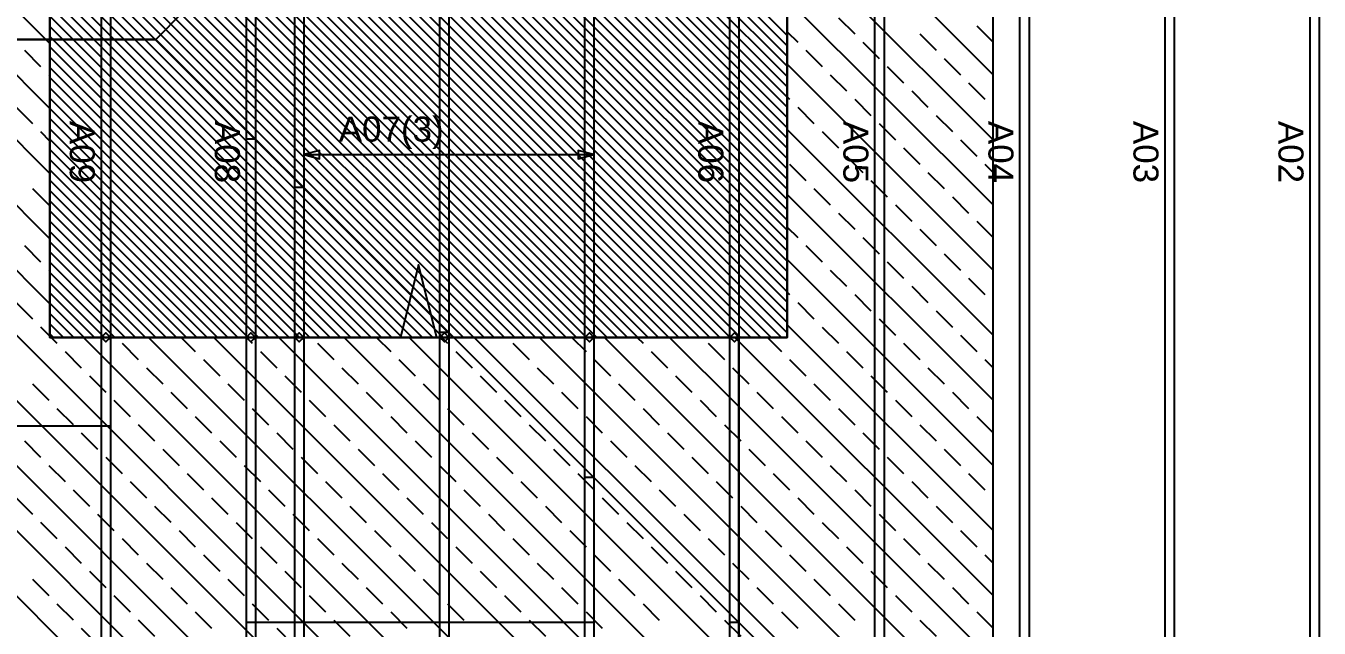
# Model space of a CAD drawing. Header units: inches. Extents: x -25328 to 8149, y -5530 to 4336.
# Drawn here: x 1562.1 to 1776.1, y 2795.1 to 2894.8 of the extents above; entities that cross this region are included whole.
import ezdxf

# ---------------------------------------------------------------- set-up
doc = ezdxf.new("R2010")
doc.units = ezdxf.units.IN
doc.header["$LTSCALE"] = 16
doc.header["$MEASUREMENT"] = 0
for name, color, linetype in [('1st_Floor_Labels_Engineering_Mem', 7, 'CONTINUOUS'), ('1st_Floor_Objects_Non-Associativ', 7, 'CONTINUOUS'), ('1st_Floor_Objects_Planes', 7, 'CONTINUOUS'), ('1st_Floor_Objects_Roof_Framing', 40, 'CONTINUOUS'), ('1st_Floor_Objects_Roof_Truss', 40, 'CONTINUOUS')]:
    doc.layers.add(name, color=color, linetype=linetype)
doc.styles.add('ARIAL', font='arial.ttf', dxfattribs={"height": 13.333333})

msp = doc.modelspace()

# ---------------------------------------------------------------- linework, layer by layer
at = {"layer": '1st_Floor_Labels_Engineering_Mem', "color": 7}
msp.add_line((1608.05630198, 2873.51367694), (1656.05632487, 2873.51367694), dxfattribs=at)
for points in [[(1608.05630198, 2873.51367694), (1610.64820567, 2872.81915789), (1610.64820567, 2874.20819598), (1608.05630198, 2873.51367694)], [(1656.05632487, 2873.51367694), (1653.46442118, 2874.20819598), (1653.46442118, 2872.81915789), (1656.05632487, 2873.51367694)]]:
    msp.add_lwpolyline(points, close=True, dxfattribs=at).dxf.unprotected_set("ltscale", 0)
at = {"layer": '1st_Floor_Objects_Non-Associativ', "color": 7}
for p, q in [((1566.04531565, 3015.22490435), (1688.0490388, 2893.22122698)), ((1566.04531565, 3013.52788287), (1688.0490388, 2891.52415972)), ((1566.04531565, 3011.83086138), (1688.0490388, 2889.82713824)), ((1566.04531565, 3010.1338399), (1688.0490388, 2888.13011675)), ((1566.04531565, 3008.43672686), (1688.0490388, 2886.43309527)), ((1566.04531565, 3006.73961382), (1688.0490388, 2884.73593646)), ((1566.04531565, 3005.04259234), (1688.0490388, 2883.03891497)), ((1566.04531565, 3003.34557086), (1688.0490388, 2881.34189349)), ((1566.04531565, 3001.64854937), (1688.0490388, 2879.644872)), ((1566.04531565, 2999.95152789), (1688.0490388, 2877.94780474)), ((1566.04531565, 2998.2545064), (1688.0490388, 2876.25078326)), ((1566.04531565, 2996.55748492), (1688.0490388, 2874.55376177)), ((1566.04531565, 2994.86028033), (1688.0490388, 2872.85664874)), ((1566.04531565, 2993.16325884), (1688.0490388, 2871.15958148)), ((1566.04531565, 2991.46623736), (1688.0490388, 2869.46255999)), ((1566.04531565, 2989.76921588), (1688.0490388, 2867.76553851)), ((1566.04531565, 2988.07219439), (1688.0490388, 2866.06851702)), ((1566.04531565, 2986.37517291), (1688.0490388, 2864.37144976)), ((1566.04531565, 2984.67815142), (1688.0490388, 2862.67442828)), ((1566.04531565, 2982.98112994), (1688.0490388, 2860.97740679)), ((1566.04531565, 2981.28410845), (1688.0490388, 2859.28038531)), ((1566.04531565, 2979.58708697), (1688.0490388, 2857.58336382)), ((1566.04531565, 2977.89006549), (1688.0490388, 2855.88634234)), ((1566.04531565, 2976.193044), (1688.0490388, 2854.18932086)), ((1566.04531565, 2974.49602252), (1688.0490388, 2852.49229937)), ((1566.04531565, 2972.79900103), (1688.0490388, 2850.79527789)), ((1566.04531565, 2971.10197955), (1688.0490388, 2849.0982564)), ((1566.04531565, 2969.40495806), (1688.0490388, 2847.40123492)), ((1566.04531565, 2967.70793658), (1688.0490388, 2845.70421343)), ((1566.04531565, 2966.01091509), (1688.0490388, 2844.00719195)), ((1566.04531565, 2964.31389361), (1687.09212962, 2843.26707965)), ((1566.04531565, 2962.61687213), (1685.39510814, 2843.26707965)), ((1566.04531565, 2960.91985064), (1683.69808665, 2843.26707965)), ((1566.04531565, 2959.22282916), (1682.00106517, 2843.26707965)), ((1566.04531565, 2957.52580767), (1680.30404368, 2843.26707965)), ((1566.04531565, 2955.82878619), (1678.6070222, 2843.26707965)), ((1566.04531565, 2954.1317647), (1676.91000071, 2843.26707965)), ((1566.04531565, 2952.43474322), (1675.21302501, 2843.26707965)), ((1566.04531565, 2950.73772174), (1673.51600352, 2843.26707965)), ((1566.04531565, 2949.04070025), (1671.81898204, 2843.26707965)), ((1566.04531565, 2947.34367877), (1670.12193766, 2843.26707965)), ((1566.04531565, 2945.64665728), (1668.42491618, 2843.26707965)), ((1566.04531565, 2943.9496358), (1666.7278947, 2843.26707965)), ((1566.04531565, 2942.25261431), (1665.03087321, 2843.26707965)), ((1566.04531565, 2940.55559283), (1663.33385173, 2843.26707965)), ((1566.04531565, 2938.85857134), (1661.63683024, 2843.26707965)), ((1566.04531565, 2937.16154986), (1659.93980876, 2843.26707965)), ((1566.04531565, 2935.46452838), (1658.24278727, 2843.26707965)), ((1566.04531565, 2933.76750689), (1656.54576579, 2843.26707965)), ((1566.04533854, 2932.07053118), (1654.8487443, 2843.26707965)), ((1566.04533854, 2930.3735097), (1653.15172282, 2843.26707965)), ((1566.04533854, 2928.67648821), (1651.45470134, 2843.26707965)), ((1566.04533854, 2926.97946673), (1649.75767985, 2843.26707965)), ((1534.04433909, 2923.92714434), (1566.04533854, 2891.92616778)), ((1566.04533854, 2925.28244525), (1648.06065837, 2843.26707965)), ((1566.04533854, 2923.58542376), (1646.36365977, 2843.26707965)), ((1566.04533854, 2921.88840228), (1644.66663829, 2843.26707965)), ((1566.04533854, 2920.19133502), (1642.96959391, 2843.26707965)), ((1688.04901591, 2920.79073077), (1722.0500764, 2886.78969317)), ((1566.04533854, 2918.49431353), (1641.27257243, 2843.26707965)), ((1566.04533854, 2916.79729205), (1639.57555095, 2843.26707965)), ((1566.04533854, 2915.10027056), (1637.87850657, 2843.26707965)), ((1534.04433909, 2913.15083819), (1566.04533854, 2881.14981585)), ((1566.04533854, 2913.40324908), (1636.18150798, 2843.26707965)), ((1566.04533854, 2911.70622759), (1634.4844636, 2843.26707965)), ((1566.04533854, 2910.00920611), (1632.78744212, 2843.26707965)), ((1566.04533854, 2908.31218463), (1631.09044352, 2843.26707965)), ((1688.04906169, 2910.01437884), (1722.0500764, 2876.01338702)), ((1566.04533854, 2906.61516314), (1629.39342204, 2843.26707965)), ((1566.04533854, 2904.91814166), (1627.69640055, 2843.26707965)), ((1534.04433909, 2902.37453204), (1566.04531565, 2870.37355548)), ((1566.04533854, 2903.22112017), (1625.99935618, 2843.26707965)), ((1566.04533854, 2901.52409869), (1624.3023347, 2843.26707965)), ((1566.04533854, 2899.8270772), (1622.60531321, 2843.26707965)), ((1566.04533854, 2898.13005572), (1620.90829173, 2843.26707965)), ((1688.0490388, 2899.23811846), (1722.0500764, 2865.23708087)), ((1566.04533854, 2896.43303424), (1619.21129313, 2843.26707965)), ((1696.50903788, 2896.16528826), (1699.20311442, 2893.47121173)), ((1566.04533854, 2894.73601275), (1617.51427165, 2843.26707965)), ((1688.0490388, 2893.84927874), (1689.77398387, 2892.12433367)), ((1709.97944346, 2893.47130328), (1712.67352, 2890.77722674)), ((1719.4085969, 2894.81831866), (1722.0500764, 2892.17683917)), ((1534.04433909, 2891.59822589), (1566.04533854, 2859.59724932)), ((1566.04533854, 2893.03899127), (1615.81725016, 2843.26707965)), ((1566.04533854, 2891.34196978), (1614.12022868, 2843.26707965)), ((1700.55015269, 2892.12415057), (1703.24422923, 2889.43007403)), ((1561.80603495, 2890.77727252), (1564.50011149, 2888.08319598)), ((1566.04533854, 2889.6449483), (1612.4232072, 2843.26707965)), ((1691.12102214, 2890.77727252), (1693.81509867, 2888.08319598)), ((1714.02055827, 2889.43016558), (1716.71463481, 2886.73608904)), ((1566.04533854, 2887.94792681), (1610.72618571, 2843.26707965)), ((1688.0490388, 2888.46176653), (1722.05009929, 2854.46068316)), ((1704.5912675, 2888.08301287), (1707.28534404, 2885.38893633)), ((1565.84714976, 2886.73613482), (1566.04533854, 2886.53792315)), ((1566.04533854, 2886.25090533), (1609.02916423, 2843.26707965)), ((1695.16213694, 2886.73613482), (1697.85621348, 2884.04205828)), ((1718.06167308, 2885.38902789), (1720.75574961, 2882.69495135)), ((1566.04533854, 2884.55388384), (1607.33214274, 2843.26707965)), ((1566.04533854, 2882.85686236), (1605.63512126, 2843.26707965)), ((1688.0490388, 2883.07288104), (1688.42696849, 2882.69495135)), ((1699.20325175, 2882.69499713), (1701.89732829, 2880.00092059)), ((1708.63238231, 2884.04187518), (1711.32645884, 2881.34779864)), ((1534.04433909, 2880.82191973), (1566.04533854, 2848.82094317)), ((1560.45901957, 2881.34789019), (1563.15309611, 2878.65381365)), ((1566.04533854, 2881.15984088), (1603.93809977, 2843.26707965)), ((1689.77400676, 2881.34789019), (1692.46808329, 2878.65381365)), ((1566.04533854, 2879.46281939), (1602.24107829, 2843.26707965)), ((1703.24436656, 2878.65385943), (1705.9384431, 2875.95978289)), ((1712.67349711, 2880.00073748), (1715.36757365, 2877.30666094)), ((1564.50013438, 2877.3067525), (1566.04533854, 2875.76152545)), ((1566.04533854, 2877.76579791), (1600.5440568, 2843.26707965)), ((1688.0490388, 2877.68550616), (1722.0500764, 2843.68446856)), ((1693.81512156, 2877.3067525), (1696.5091981, 2874.61267596)), ((1566.04533854, 2876.06877642), (1598.84703532, 2843.26707965)), ((1566.04533854, 2874.37175494), (1597.15001384, 2843.26707965)), ((1707.28548137, 2874.61272174), (1709.9795579, 2871.9186452)), ((1716.71461192, 2875.95959979), (1719.40868846, 2873.26552325)), ((1566.04533854, 2872.67473345), (1595.45296946, 2843.26707965)), ((1688.42703715, 2871.91855364), (1691.12111369, 2869.22447711)), ((1697.85623637, 2873.2656148), (1700.55031291, 2870.57153826)), ((1720.75572673, 2871.91846209), (1722.0500764, 2870.62413531)), ((1534.04433909, 2870.04561358), (1620.9046754, 2783.18527728)), ((1566.04533854, 2870.97771197), (1593.75594798, 2843.26707965)), ((1711.32659617, 2870.57158404), (1714.02067271, 2867.8775075)), ((1563.15316478, 2867.87741595), (1565.84724131, 2865.18333941)), ((1566.04533854, 2869.28069049), (1592.05894938, 2843.26707965)), ((1566.04533854, 2867.583669), (1590.3619279, 2843.26707965)), ((1692.46815196, 2867.87741595), (1695.1622285, 2865.18333941)), ((1701.89735118, 2869.22447711), (1704.59142772, 2866.53040057)), ((1566.04533854, 2865.88664752), (1588.66490641, 2843.26707965)), ((1688.0490388, 2866.90920001), (1722.0500764, 2832.90816241)), ((1715.36771098, 2866.53044634), (1718.06178752, 2863.83636981)), ((1566.04533854, 2864.18962603), (1586.96788493, 2843.26707965)), ((1696.50926677, 2863.83627825), (1699.2033433, 2861.14220172)), ((1705.93846598, 2865.18333941), (1708.63254252, 2862.48926287)), ((1566.04533854, 2862.49260455), (1585.27086345, 2843.26707965)), ((1688.0490388, 2861.52022296), (1689.7741212, 2859.79514056)), ((1719.40882579, 2862.48930865), (1722.0500764, 2859.84805804)), ((1534.04433909, 2859.26930743), (1610.12836924, 2783.18527728)), ((1566.04533854, 2860.79558306), (1583.57384196, 2843.26707965)), ((1566.04533854, 2859.09856158), (1581.87679759, 2843.26707965)), ((1700.55038157, 2859.79514056), (1703.24445811, 2857.10106402)), ((1709.97958079, 2861.14220172), (1712.67365733, 2858.44812518)), ((1561.80612651, 2858.44817095), (1564.50020305, 2855.75409442)), ((1566.04533854, 2857.40154009), (1580.1797761, 2843.26707965)), ((1691.12115947, 2858.4480794), (1693.815236, 2855.75400286)), ((1714.0206956, 2857.10106402), (1716.71477214, 2854.40698748)), ((1566.04533854, 2855.70451861), (1578.48275462, 2843.26707965)), ((1688.04906169, 2856.13289385), (1722.0500764, 2822.13185626)), ((1704.59149638, 2855.75400286), (1707.28557292, 2853.05992632)), ((1565.84724131, 2854.40703326), (1566.04533854, 2854.20891314)), ((1566.04533854, 2854.00749713), (1576.78575602, 2843.26707965)), ((1695.16227427, 2854.40694171), (1697.85635081, 2851.71286517)), ((1718.06181041, 2853.05992632), (1720.75588694, 2850.36584979)), ((1566.04533854, 2852.31047564), (1575.08873454, 2843.26707965)), ((1566.04533854, 2850.61345416), (1573.39171305, 2843.26707965)), ((1688.0490388, 2850.74396258), (1688.42715159, 2850.36584979)), ((1708.63261119, 2851.71286517), (1711.32668773, 2849.01878863)), ((1534.04433909, 2848.49300128), (1599.35206309, 2783.18527728)), ((1560.45906535, 2849.01888018), (1563.15314189, 2846.32480364)), ((1566.04533854, 2848.91643267), (1571.69466868, 2843.26707965)), ((1689.77418986, 2849.01878863), (1692.4682664, 2846.32471209)), ((1699.20338908, 2850.36580401), (1701.89746562, 2847.67172747)), ((1566.04533854, 2847.21941119), (1569.9976472, 2843.26707965)), ((1703.24450389, 2846.32466632), (1705.93858043, 2843.63058978)), ((1712.67372599, 2847.67172747), (1715.36780253, 2844.97765093)), ((1564.50018016, 2844.97774249), (1567.19425669, 2842.28366595)), ((1566.04533854, 2845.5223897), (1568.30062571, 2843.26707965)), ((1688.04908458, 2845.35649615), (1722.0500764, 2811.35550433)), ((1693.81530467, 2844.97765093), (1696.50938121, 2842.2835744)), ((1517.71764842, 2843.26707965), (1577.79945079, 2783.18527728)), ((1528.49395457, 2843.26707965), (1588.57580272, 2783.1852315)), ((1566.04533854, 2843.82536822), (1566.60360423, 2843.26707965)), ((1571.59920207, 2843.26707965), (1631.68098155, 2783.18527728)), ((1577.97058574, 2842.28362017), (1580.66466227, 2839.58954363)), ((1582.37543956, 2843.26712542), (1646.45740977, 2779.18515521)), ((1587.76336375, 2843.26707965), (1590.09393016, 2840.93651324)), ((1593.15179148, 2843.26707965), (1657.23371592, 2779.18515521)), ((1598.53962413, 2843.26707965), (1599.52312938, 2842.2835744)), ((1603.92809764, 2843.26707965), (1668.0099763, 2779.18520098)), ((1610.29941264, 2842.28362017), (1612.99348918, 2839.58954363)), ((1614.70440379, 2843.26707965), (1678.78632823, 2779.18515521)), ((1620.09196177, 2843.26707965), (1622.42261973, 2840.93642169)), ((1625.48070994, 2843.26707965), (1680.05639354, 2788.69139605)), ((1630.86840525, 2843.26707965), (1631.8519105, 2842.2835744)), ((1636.25701609, 2843.26707965), (1680.05639354, 2799.46774798)), ((1642.62810221, 2842.28352862), (1645.32217875, 2839.58945208)), ((1647.03327647, 2843.26707965), (1680.05634776, 2810.24405413)), ((1652.42083445, 2843.26707965), (1654.75140086, 2840.93651324)), ((1657.8096284, 2843.26712542), (1680.05634776, 2821.02036028)), ((1663.19709483, 2843.26707965), (1664.18060008, 2842.2835744)), ((1668.58588877, 2843.26707965), (1680.05634776, 2831.79666644)), ((1674.95688334, 2842.28362017), (1677.65095988, 2839.58954363)), ((1679.3622407, 2843.26707965), (1680.05630198, 2842.57301837)), ((1680.05630198, 2842.57301837), (1722.05012217, 2800.57919818)), ((1684.74956981, 2843.26707965), (1687.08013621, 2840.93651324)), ((1707.28561869, 2842.28352862), (1709.97969523, 2839.58945208)), ((1716.7148408, 2843.63058978), (1719.40891734, 2840.93651324)), ((1568.54129496, 2840.93660479), (1571.2353715, 2838.24252825)), ((1600.87016764, 2840.93651324), (1603.56424418, 2838.2424367)), ((1633.19894877, 2840.93651324), (1635.89302531, 2838.2424367)), ((1665.52763835, 2840.93651324), (1668.22171489, 2838.2424367)), ((1697.85641948, 2840.93651324), (1700.55049601, 2838.2424367)), ((1582.01170054, 2838.24248248), (1584.70577708, 2835.54840594)), ((1591.44096843, 2839.58945208), (1594.13504496, 2836.89537554)), ((1614.34052745, 2838.24248248), (1617.03460398, 2835.54840594)), ((1623.769658, 2839.58936053), (1626.46373454, 2836.89528399)), ((1646.66921702, 2838.24239092), (1649.36329356, 2835.54831439)), ((1656.09843913, 2839.58945208), (1658.79251567, 2836.89537554)), ((1678.99799815, 2838.24248248), (1681.69207469, 2835.54840594)), ((1688.42717448, 2839.58945208), (1691.12125102, 2836.89537554)), ((1711.3267335, 2838.24239092), (1714.02081004, 2835.54831439)), ((1720.75595561, 2839.58945208), (1722.0500764, 2838.29530841)), ((1563.15316478, 2835.54849749), (1565.84724131, 2832.85442095)), ((1572.58240977, 2836.8954671), (1575.27648631, 2834.20139056)), ((1595.48208323, 2835.54831439), (1598.17615977, 2832.85423785)), ((1604.91128245, 2836.89537554), (1607.60535899, 2834.20129901)), ((1627.81077281, 2835.54822283), (1630.50484935, 2832.8541463)), ((1637.24006358, 2836.89537554), (1639.93414012, 2834.20129901)), ((1660.13955394, 2835.54831439), (1662.83363047, 2832.85423785)), ((1669.56875315, 2836.89537554), (1672.26282969, 2834.20129901)), ((1692.46828929, 2835.54831439), (1695.16236583, 2832.85423785)), ((1701.89753428, 2836.89537554), (1704.59161082, 2834.20129901)), ((1586.05281535, 2834.20134478), (1588.74689189, 2831.50726824)), ((1618.38164225, 2834.20134478), (1621.07571879, 2831.50726824)), ((1650.71033183, 2834.20125323), (1653.40440837, 2831.50717669)), ((1683.03911296, 2834.20134478), (1685.7331895, 2831.50726824)), ((1715.36784831, 2834.20125323), (1718.06192485, 2831.50717669)), ((1567.19427958, 2831.5073598), (1569.88835612, 2828.81328326)), ((1576.62352458, 2832.8543294), (1579.31760112, 2830.16025286)), ((1599.52319804, 2831.50717669), (1602.21727458, 2828.81310015)), ((1608.95239726, 2832.85423785), (1611.6464738, 2830.16016131)), ((1631.85188762, 2831.50708514), (1634.54596415, 2828.8130086)), ((1641.28117839, 2832.85423785), (1643.97525492, 2830.16016131)), ((1664.18066874, 2831.50717669), (1666.87474528, 2828.81310015)), ((1673.60986796, 2832.85423785), (1676.3039445, 2830.16016131)), ((1680.05634776, 2831.79666644), (1722.05012217, 2789.80289202)), ((1696.50940409, 2831.50717669), (1699.20348063, 2828.81310015)), ((1705.93864909, 2832.85423785), (1708.63272563, 2830.16016131)), ((1590.09393016, 2830.16020709), (1592.78800669, 2827.46613055)), ((1622.42275706, 2830.16020709), (1625.1168336, 2827.46613055)), ((1654.75144664, 2830.16011553), (1657.44552317, 2827.466039)), ((1687.08022776, 2830.16020709), (1689.7743043, 2827.46613055)), ((1719.40896312, 2830.16011553), (1722.0500764, 2827.51900225)), ((1571.23539439, 2827.4662221), (1573.92947093, 2824.77214556)), ((1580.66463939, 2828.81319171), (1583.35871592, 2826.11911517)), ((1603.56431285, 2827.466039), (1606.25838939, 2824.77196246)), ((1612.99351207, 2828.81310015), (1615.6875886, 2826.11902362)), ((1635.89300242, 2827.46594744), (1638.58707896, 2824.77187091)), ((1645.32229319, 2828.81310015), (1648.01636973, 2826.11902362)), ((1668.22178355, 2827.466039), (1670.91586009, 2824.77196246)), ((1677.65098277, 2828.81310015), (1680.34505931, 2826.11902362)), ((1700.5505189, 2827.466039), (1703.24459544, 2824.77196246)), ((1709.9797639, 2828.81310015), (1712.67384044, 2826.11902362)), ((1561.80612651, 2826.1192525), (1564.50020305, 2823.42517596)), ((1594.13504496, 2826.11906939), (1596.8291215, 2823.42499285)), ((1626.46387187, 2826.11906939), (1629.15794841, 2823.42499285)), ((1658.79256144, 2826.11897784), (1661.48663798, 2823.4249013)), ((1691.12134257, 2826.11906939), (1693.81541911, 2823.42499285)), ((1575.2765092, 2823.42508441), (1577.97058574, 2820.73100787)), ((1584.70575419, 2824.77205401), (1587.39983073, 2822.07797747)), ((1607.60542765, 2823.4249013), (1610.29950419, 2820.73082476)), ((1617.03462687, 2824.77196246), (1619.72870341, 2822.07788592)), ((1639.93411723, 2823.42480975), (1642.62819377, 2820.73073321)), ((1649.363408, 2824.77196246), (1652.05748454, 2822.07788592)), ((1672.26289836, 2823.4249013), (1674.9569749, 2820.73082476)), ((1681.69209758, 2824.77196246), (1684.38617411, 2822.07788592)), ((1704.59163371, 2823.4249013), (1707.28571025, 2820.73082476)), ((1714.0208787, 2824.77196246), (1716.71495524, 2822.07788592)), ((1565.84724131, 2822.0781148), (1568.54131785, 2819.38403826)), ((1588.746869, 2820.73091632), (1591.44094554, 2818.03683978)), ((1598.17615977, 2822.0779317), (1600.87023631, 2819.38385516)), ((1621.07574168, 2820.73082476), (1623.76981822, 2818.03674822)), ((1630.50498668, 2822.0779317), (1633.19906321, 2819.38385516)), ((1653.40452281, 2820.73082476), (1656.09859935, 2818.03674822)), ((1662.83367625, 2822.07784014), (1665.52775279, 2819.38376361)), ((1680.05634776, 2821.02036028), (1721.89155284, 2779.18515521)), ((1685.73321238, 2820.73082476), (1688.42728892, 2818.03674822)), ((1695.16245738, 2822.0779317), (1697.85653392, 2819.38385516)), ((1718.06199351, 2820.73082476), (1720.75607005, 2818.03674822)), ((1579.317624, 2819.38394671), (1582.01170054, 2816.68987017)), ((1611.64654246, 2819.38376361), (1614.340619, 2816.68968707)), ((1643.97523204, 2819.38367205), (1646.66930857, 2816.68959551)), ((1676.30401316, 2819.38376361), (1678.9980897, 2816.68968707)), ((1708.63274852, 2819.38376361), (1711.32682505, 2816.68968707)), ((1560.45906535, 2816.68996173), (1563.15314189, 2813.99588519)), ((1569.88835612, 2818.03697711), (1572.58243266, 2815.34290057)), ((1592.78798381, 2816.68977862), (1595.48206034, 2813.99570208)), ((1602.21727458, 2818.036794), (1604.91135112, 2815.34271746)), ((1625.11685649, 2816.68968707), (1627.81093303, 2813.99561053)), ((1634.54610148, 2818.036794), (1637.24017802, 2815.34271746)), ((1657.44563762, 2816.68968707), (1660.13971415, 2813.99561053)), ((1666.87479106, 2818.03670245), (1669.5688676, 2815.34262591)), ((1689.77432719, 2816.68968707), (1692.46840373, 2813.99561053)), ((1699.20357219, 2818.036794), (1701.89764872, 2815.34271746)), ((1583.35873881, 2815.34280902), (1586.05281535, 2812.64873248)), ((1615.68765727, 2815.34262591), (1618.38173381, 2812.64854937)), ((1648.01634684, 2815.34253436), (1650.71042338, 2812.64845782)), ((1680.34512797, 2815.34262591), (1683.03920451, 2812.64854937)), ((1712.67386332, 2815.34262591), (1715.36793986, 2812.64854937)), ((1564.50018016, 2812.64882403), (1567.19425669, 2809.95474749)), ((1573.92947093, 2813.99583941), (1576.62354747, 2811.30176287)), ((1596.82909861, 2812.64864092), (1599.52317515, 2809.95456439)), ((1606.25838939, 2813.99565631), (1608.95246592, 2811.30157977)), ((1629.15797129, 2812.64854937), (1631.85204783, 2809.95447283)), ((1638.58721629, 2813.99565631), (1641.28129283, 2811.30157977)), ((1661.48675242, 2812.64854937), (1664.18082896, 2809.95447283)), ((1670.91590586, 2813.99556475), (1673.6099824, 2811.30148821)), ((1693.815442, 2812.64854937), (1696.50951854, 2809.95447283)), ((1703.24468699, 2813.99565631), (1705.93876353, 2811.30157977)), ((1577.97058574, 2809.95470172), (1580.66466227, 2807.26062518)), ((1587.39985362, 2811.30167132), (1590.09393016, 2808.60759478)), ((1610.29950419, 2809.95451861), (1612.99358073, 2807.26044207)), ((1619.72877208, 2811.30148821), (1622.42284861, 2808.60741168)), ((1642.6283311, 2809.95451861), (1645.32240763, 2807.26044207)), ((1652.05746165, 2811.30139666), (1654.75153819, 2808.60732012)), ((1674.95702067, 2809.95442706), (1677.65109721, 2807.26035052)), ((1680.05634776, 2810.24405413), (1711.11524669, 2779.18515521)), ((1684.38624278, 2811.30148821), (1687.08031932, 2808.60741168)), ((1707.2858018, 2809.95451861), (1709.97987834, 2807.26044207)), ((1716.71497813, 2811.30148821), (1719.40905467, 2808.60741168)), ((1568.54129496, 2808.60768633), (1571.2353715, 2805.9136098)), ((1600.87021342, 2808.60750323), (1603.56428996, 2805.91342669)), ((1633.1990861, 2808.60741168), (1635.89316264, 2805.91333514)), ((1665.52786723, 2808.60741168), (1668.22194377, 2805.91333514)), ((1697.8565568, 2808.60741168), (1700.55063334, 2805.91333514)), ((1582.01170054, 2805.91356402), (1584.70577708, 2803.21948748)), ((1591.44096843, 2807.26053362), (1594.13504496, 2804.56645709)), ((1614.340619, 2805.91338091), (1617.03469554, 2803.21930438)), ((1623.76988688, 2807.26035052), (1626.46396342, 2804.56627398)), ((1646.6694459, 2805.91338091), (1649.36352244, 2803.21930438)), ((1656.09857646, 2807.26025897), (1658.792653, 2804.56618243)), ((1678.99813548, 2805.91328936), (1681.69221202, 2803.21921282)), ((1688.42735759, 2807.26035052), (1691.12143412, 2804.56627398)), ((1711.32691661, 2805.91338091), (1714.02099315, 2803.21930438)), ((1720.75609294, 2807.26035052), (1722.0500764, 2805.96638995)), ((1572.58240977, 2804.56654864), (1575.27648631, 2801.8724721)), ((1604.91132823, 2804.56636553), (1607.60540477, 2801.872289)), ((1637.24020091, 2804.56627398), (1639.93427745, 2801.87219744)), ((1669.56898204, 2804.56627398), (1672.26305857, 2801.87219744)), ((1701.89767161, 2804.56627398), (1704.59174815, 2801.87219744)), ((1563.15321055, 2803.21957903), (1565.84728709, 2800.5255025)), ((1586.05281535, 2801.87242632), (1588.74689189, 2799.17834979)), ((1595.48208323, 2803.21939593), (1598.17615977, 2800.52531939)), ((1618.38173381, 2801.87224322), (1621.07581034, 2799.17816668)), ((1627.81100169, 2803.21921282), (1630.50507823, 2800.52513629)), ((1650.71056071, 2801.87224322), (1653.40463725, 2799.17816668)), ((1660.13969127, 2803.21912127), (1662.8337678, 2800.52504473)), ((1683.03925029, 2801.87215167), (1685.73332682, 2799.17807513)), ((1692.46847239, 2803.21921282), (1695.16254893, 2800.52513629)), ((1715.36803141, 2801.87224322), (1718.06210795, 2799.17816668)), ((1567.19432536, 2799.17844134), (1569.8884019, 2796.4843648)), ((1576.62352458, 2800.52541094), (1579.31760112, 2797.83133441)), ((1599.52319804, 2799.17825823), (1602.21727458, 2796.4841817)), ((1608.95244304, 2800.52522784), (1611.64651957, 2797.8311513)), ((1631.8521165, 2799.17807513), (1634.54619304, 2796.48399859)), ((1641.28131572, 2800.52513629), (1643.97539225, 2797.83105975)), ((1664.18080607, 2799.17798358), (1666.87488261, 2796.48390704)), ((1673.61009684, 2800.52513629), (1676.30417338, 2797.83105975)), ((1680.05639354, 2799.46774798), (1700.33894053, 2779.18515521)), ((1696.5095872, 2799.17807513), (1699.20366374, 2796.48399859)), ((1705.93878642, 2800.52513629), (1708.63286296, 2797.83105975)), ((1590.09393016, 2797.83128863), (1592.78800669, 2795.13721209)), ((1622.42284861, 2797.83110552), (1625.11692515, 2795.13702899)), ((1654.75167552, 2797.83110552), (1657.44575206, 2795.13702899)), ((1687.08036509, 2797.83101397), (1689.77444163, 2795.13693743)), ((1719.40914622, 2797.83110552), (1722.0500764, 2795.19017535)), ((1571.23544017, 2795.13730364), (1573.9295167, 2792.44322711)), ((1580.66463939, 2796.48427325), (1583.35871592, 2793.79019671)), ((1603.56431285, 2795.13712054), (1606.25838939, 2792.443044)), ((1612.99355784, 2796.48409014), (1615.68763438, 2793.79001361)), ((1645.32243052, 2796.48399859), (1648.01650706, 2793.78992205)), ((1677.65121165, 2796.48399859), (1680.34528819, 2793.78992205)), ((1709.97990123, 2796.48399859), (1712.67397776, 2793.78992205))]:
    msp.add_line(p, q, dxfattribs=at)
for points in [[(1360.05587474, 3057.0859273), (1570.05777446, 3057.0859273), (1570.05775157, 3183.08537799), (1726.05626384, 3183.08647662), (1726.05626384, 3158.58595782), (1709.08964244, 3158.58595782), (1709.08964244, 3168.23698931), (1589.0860261, 3168.23698931), (1589.0860261, 3081.19432574), (1709.08964244, 3081.19432574), (1709.08964244, 3158.58595782), (1726.05626384, 3158.58595782), (1726.05630961, 3069.19395953), (1722.0500764, 3069.19395953), (1722.0500764, 2779.18515521)], [(1680.05632487, 2779.18515521), (1680.05632487, 2843.26707965), (1688.0490388, 2843.26707965), (1688.0490388, 3035.59282427), (1566.04533854, 3035.59282427), (1566.04533854, 2843.26707965), (1680.05632487, 2843.26707965), (1680.05632487, 2779.18515521)]]:
    msp.add_lwpolyline(points, dxfattribs=at).dxf.unprotected_set("ltscale", 0)
msp.add_lwpolyline([(1688.0490388, 3035.59282427), (1688.0490388, 2843.26707965), (1566.04533854, 2843.26707965), (1566.04531565, 3035.59282427)], close=True, dxfattribs=at).dxf.unprotected_set("ltscale", 0)
at = {"layer": '1st_Floor_Objects_Planes', "color": 210}
for p, q in [((1722.0500764, 3069.19395953), (1722.0500764, 2779.18515521)), ((1566.04533854, 3035.59282427), (1566.04533854, 2843.26707965)), ((1688.0490388, 2843.26707965), (1688.0490388, 3035.59282427)), ((1566.04533854, 2843.26707965), (1688.0490388, 2843.26707965))]:
    msp.add_line(p, q, dxfattribs=at)
at = {"layer": '1st_Floor_Objects_Planes', "color": 7}
for p, q in [((1598.55624095, 2796.08615618), (1598.55624095, 3039.08620196)), ((1656.05632487, 3039.08620196), (1656.05632487, 2796.08615618)), ((1566.04531565, 2843.26707965), (1566.04531565, 3035.59282427)), ((1688.0490388, 3035.59282427), (1688.0490388, 2843.26707965)), ((1576.05626384, 3006.58607989), (1576.05626384, 2828.58627825)), ((1627.04717723, 2855.26707965), (1624.04717723, 2843.26707965)), ((1630.04717723, 2843.26707965), (1627.04717723, 2855.26707965)), ((1688.0490388, 2843.26707965), (1566.04531565, 2843.26707965)), ((1624.04717723, 2843.26707965), (1630.04717723, 2843.26707965)), ((1576.05626384, 2828.58627825), (1465.55675975, 2828.58632403)), ((1656.05632487, 2796.08615618), (1598.55624095, 2796.08615618))]:
    msp.add_line(p, q, dxfattribs=at)
at = {"layer": '1st_Floor_Objects_Planes', "color": 70}
for p, q in [((1583.55646983, 2892.58603411), (1588.05603495, 2897.08562213)), ((1588.05601207, 2897.08562213), (1583.55646983, 2892.58603411)), ((1583.55646983, 2892.58603411), (1398.55590525, 2892.58603411)), ((1398.55590525, 2892.58603411), (1583.55646983, 2892.58603411)), ((1733.05663768, 2743.08591204), (1583.55646983, 2892.58603411)), ((1583.55646983, 2892.58603411), (1733.0565919, 2743.08582049))]:
    msp.add_line(p, q, dxfattribs=at)
at = {"layer": '1st_Floor_Objects_Planes', "color": 7}
msp.add_lwpolyline([(1630.04717723, 2843.26707965), (1627.04717723, 2855.26707965), (1624.04717723, 2843.26707965)], close=True, dxfattribs=at).dxf.unprotected_set("ltscale", 0)
at = {"layer": '1st_Floor_Objects_Roof_Framing', "color": 40}
for points in [[(1574.55628672, 2843.26707965), (1575.30628672, 2844.01707965), (1576.05628672, 2843.26707965), (1575.30628672, 2842.51707965)], [(1598.55621806, 2843.26707965), (1599.30621806, 2844.01707965), (1600.05621806, 2843.26707965), (1599.30621806, 2842.51707965)], [(1606.55627909, 2843.26707965), (1607.30627909, 2844.01707965), (1608.05627909, 2843.26707965), (1607.30627909, 2842.51707965)], [(1630.55627909, 2843.26707965), (1631.30627909, 2844.01707965), (1632.05627909, 2843.26707965), (1631.30627909, 2842.51707965)], [(1654.55632487, 2843.26707965), (1655.30632487, 2844.01707965), (1656.05632487, 2843.26707965), (1655.30632487, 2842.51707965)], [(1678.55632487, 2843.26707965), (1679.30632487, 2844.01707965), (1680.05632487, 2843.26707965), (1679.30632487, 2842.51707965)]]:
    msp.add_lwpolyline(points, close=True, dxfattribs=at).dxf.unprotected_set("ltscale", 0)
at = {"layer": '1st_Floor_Objects_Roof_Truss', "color": 40}
for p, q in [((1576.05626384, 2892.58603411), (1574.55626384, 2892.58603411)), ((1576.05626384, 2892.58603411), (1574.55626384, 2892.58603411)), ((1600.05619517, 2876.08621722), (1598.55624095, 2876.08621722)), ((1600.05619517, 2876.08621722), (1598.55624095, 2876.08621722)), ((1608.05627909, 2868.08611041), (1606.55632487, 2868.08611041)), ((1608.05627909, 2868.08611041), (1606.55632487, 2868.08611041)), ((1632.05627909, 2844.08615618), (1630.55630198, 2844.08615618)), ((1632.05627909, 2844.08615618), (1630.55630198, 2844.08615618)), ((1576.05626384, 2843.26707965), (1574.55628672, 2843.26707965)), ((1576.05626384, 2843.26707965), (1574.55628672, 2843.26707965)), ((1576.05626384, 2843.26707965), (1574.55628672, 2843.26707965)), ((1576.05626384, 2843.26707965), (1574.55628672, 2843.26707965)), ((1600.05624095, 2843.26707965), (1598.55624095, 2843.26707965)), ((1600.05624095, 2843.26707965), (1598.55624095, 2843.26707965)), ((1600.05624095, 2843.26707965), (1598.55624095, 2843.26707965)), ((1600.05624095, 2843.26707965), (1598.55624095, 2843.26707965)), ((1608.05630198, 2843.26707965), (1606.55630198, 2843.26707965)), ((1608.05630198, 2843.26707965), (1606.55630198, 2843.26707965)), ((1608.05630198, 2843.26707965), (1606.55630198, 2843.26707965)), ((1608.05630198, 2843.26707965), (1606.55630198, 2843.26707965)), ((1632.05630198, 2843.26707965), (1630.55630198, 2843.26707965)), ((1632.05630198, 2843.26707965), (1630.55630198, 2843.26707965)), ((1632.05630198, 2843.26707965), (1630.55630198, 2843.26707965)), ((1632.05630198, 2843.26707965), (1630.55630198, 2843.26707965)), ((1656.05632487, 2843.26707965), (1654.55630198, 2843.26707965)), ((1656.05632487, 2843.26707965), (1654.55630198, 2843.26707965)), ((1656.05632487, 2843.26707965), (1654.55630198, 2843.26707965)), ((1656.05632487, 2843.26707965), (1654.55630198, 2843.26707965)), ((1680.05632487, 2843.26707965), (1678.55630198, 2843.26707965)), ((1680.05632487, 2843.26707965), (1678.55630198, 2843.26707965)), ((1680.05632487, 2843.26707965), (1678.55630198, 2843.26707965)), ((1680.05632487, 2843.26707965), (1678.55630198, 2843.26707965)), ((1576.05626384, 2828.58627825), (1574.55626384, 2828.58627825)), ((1576.05626384, 2828.58627825), (1574.55628672, 2828.58627825)), ((1576.05626384, 2828.58627825), (1574.55628672, 2828.58627825)), ((1656.05632487, 2820.08611041), (1654.55634776, 2820.08611041)), ((1656.05632487, 2820.08611041), (1654.55634776, 2820.08611041)), ((1600.05624095, 2796.08615618), (1598.55624095, 2796.08615618)), ((1600.05624095, 2796.08615618), (1598.55624095, 2796.08615618)), ((1600.05619517, 2796.08615618), (1598.55624095, 2796.08615618)), ((1608.05632487, 2796.08615618), (1606.55632487, 2796.08615618)), ((1608.05632487, 2796.08615618), (1606.55632487, 2796.08615618)), ((1608.05627909, 2796.08615618), (1606.55634776, 2796.08615618)), ((1632.05632487, 2796.08615618), (1630.55632487, 2796.08615618)), ((1632.05632487, 2796.08615618), (1630.55632487, 2796.08615618)), ((1632.05627909, 2796.08615618), (1630.55632487, 2796.08615618)), ((1656.05634776, 2796.08615618), (1654.55632487, 2796.08615618)), ((1656.05634776, 2796.08615618), (1654.55632487, 2796.08615618)), ((1656.05632487, 2796.08615618), (1654.55634776, 2796.08615618)), ((1680.05634776, 2796.08615618), (1678.55632487, 2796.08615618)), ((1680.05634776, 2796.08615618), (1678.55632487, 2796.08615618))]:
    msp.add_line(p, q, dxfattribs=at)
for points in [[(1576.05626384, 3133.08595782), (1576.05626384, 2550.08615618), (1575.30626384, 2550.08615618), (1574.55626384, 2550.08615618), (1574.55626384, 3133.08595782), (1575.30626384, 3133.08595782)], [(1600.05624095, 3133.08595782), (1600.05624095, 2624.0864461), (1599.30624095, 2624.0864461), (1598.55624095, 2624.0864461), (1598.55624095, 3133.08595782), (1599.30624095, 3133.08595782)], [(1608.05627909, 3133.08595782), (1608.05632487, 2624.0864461), (1607.30632487, 2624.0864461), (1606.55632487, 2624.0864461), (1606.55627909, 3133.08595782), (1607.30627909, 3133.08595782)], [(1632.05627909, 3133.08595782), (1632.05632487, 2624.0864461), (1631.30632487, 2624.0864461), (1630.55632487, 2624.0864461), (1630.55627909, 3133.08595782), (1631.30627909, 3133.08595782)], [(1656.05630198, 3133.08595782), (1656.05634776, 2624.0864461), (1655.30634776, 2624.0864461), (1654.55634776, 2624.0864461), (1654.55630198, 3133.08595782), (1655.30630198, 3133.08595782)], [(1680.05630198, 3133.08595782), (1680.05634776, 2624.0864461), (1679.30634776, 2624.0864461), (1678.55634776, 2624.0864461), (1678.55630198, 3133.08595782), (1679.30630198, 3133.08595782)], [(1704.05630198, 3133.08595782), (1704.05634776, 2624.0864461), (1703.30634776, 2624.0864461), (1702.55634776, 2624.0864461), (1702.55630198, 3133.08595782), (1703.30630198, 3133.08595782)], [(1728.05630198, 3133.08595782), (1728.05634776, 2624.0864461), (1727.30634776, 2624.0864461), (1726.55634776, 2624.0864461), (1726.55630198, 3133.08595782), (1727.30630198, 3133.08595782)], [(1752.05630198, 3133.08595782), (1752.05634776, 2624.0864461), (1751.30634776, 2624.0864461), (1750.55634776, 2624.0864461), (1750.55630198, 3133.08595782), (1751.30630198, 3133.08595782)], [(1776.05630198, 3133.08595782), (1776.05634776, 2624.0864461), (1775.30634776, 2624.0864461), (1774.55634776, 2624.0864461), (1774.55630198, 3133.08595782), (1775.30630198, 3133.08595782)], [(1600.05621806, 3039.08620196), (1600.05621806, 2796.08615618), (1599.30624095, 2796.08615618), (1598.55624095, 2796.08615618), (1598.55621806, 3039.08620196), (1599.30621806, 3039.08620196)], [(1608.05627909, 3039.08620196), (1608.05630198, 2796.08615618), (1607.30632487, 2796.08615618), (1606.55632487, 2796.08615618), (1606.55627909, 3039.08620196), (1607.30627909, 3039.08620196)], [(1632.05627909, 3039.08620196), (1632.05630198, 2796.08615618), (1631.30632487, 2796.08615618), (1630.55632487, 2796.08615618), (1630.55627909, 3039.08620196), (1631.30627909, 3039.08620196)], [(1656.05630198, 3039.08620196), (1656.05632487, 2796.08615618), (1655.30634776, 2796.08615618), (1654.55634776, 2796.08615618), (1654.55632487, 3039.08620196), (1655.30632487, 3039.08620196)], [(1576.05626384, 3006.58607989), (1576.05626384, 2828.58627825), (1575.30626384, 2828.58627825), (1574.55626384, 2828.58627825), (1574.55626384, 3006.58607989), (1575.30626384, 3006.58607989)]]:
    msp.add_lwpolyline(points, close=True, dxfattribs=at).dxf.unprotected_set("ltscale", 0)

# ---------------------------------------------------------------- texts
at = {"layer": '1st_Floor_Labels_Engineering_Mem', "color": 7, "char_height": 4.139999986, "attachment_point": 1, "style": 'ARIAL'}
for s, insert, rotation in [('A09', (1573.46875468, 2879.08603411), 270), ('A08', (1597.46873179, 2879.08603411), 270), ('A07(3)', (1613.8313798, 2879.80064898), 0.0000025045), ('A06', (1677.46881572, 2879.08603411), 270.0000136604), ('A05', (1701.46881572, 2879.08603411), 270.0000136604), ('A04', (1725.46881572, 2879.08603411), 270.0000136604), ('A03', (1749.46882716, 2879.08603411), 270.0000136604), ('A02', (1773.46882716, 2879.08603411), 270.0000136604)]:
    msp.add_mtext(s, dxfattribs=dict(at, insert=insert, rotation=rotation))

doc.saveas('drawing.dxf')
